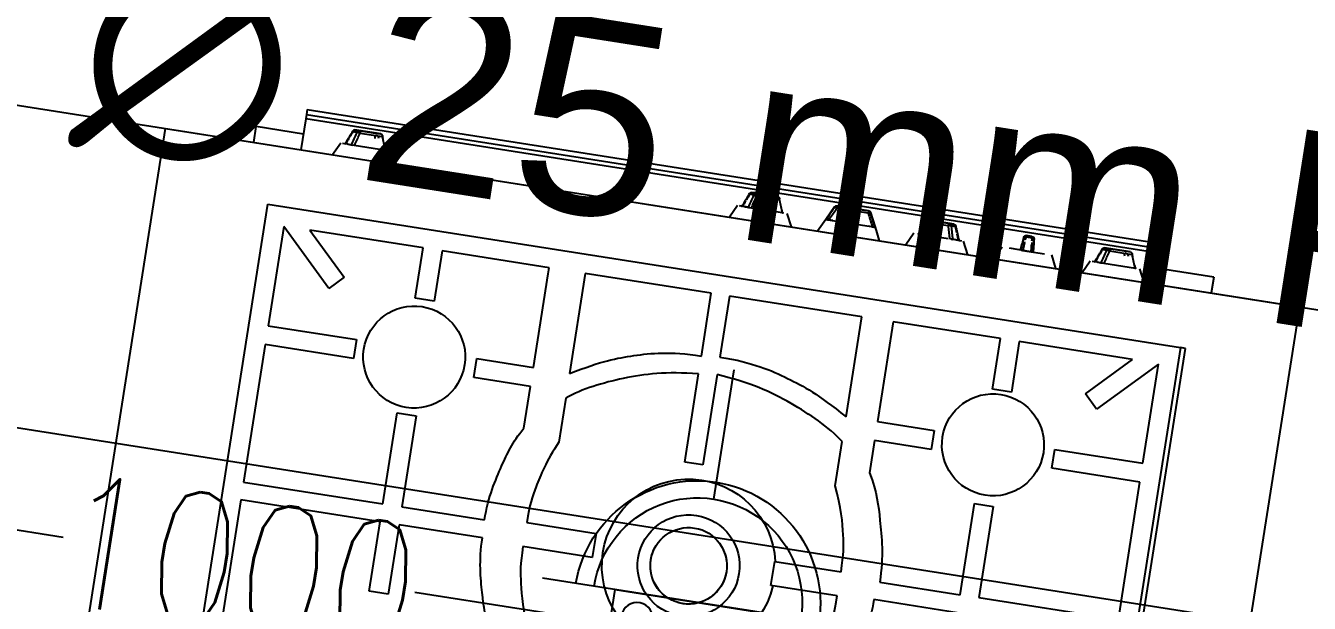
# Model space of a CAD drawing. Extents: x -678889171 to 586587, y -792238163 to 335485.
# Drawn here: x 32885 to 33891, y 33805 to 34258 of the extents above; entities that cross this region are included whole.
import ezdxf
from ezdxf import colors
from ezdxf.entities.mleader import LeaderData, LeaderLine
from ezdxf.math import Vec2, Vec3

# ---------------------------------------------------------------- set-up
doc = ezdxf.new("R2010")
doc.units = 0
doc.header["$MEASUREMENT"] = 0
doc.layers.get('Defpoints').update_dxf_attribs({"color": 252})
for name, color, linetype in [('1', 8, 'Continuous'), ('E-POW-BLOCK', 4, 'Continuous'), ('E-TEXT', 3, 'Continuous'), ('powr wire', 4, 'Continuous'), ('XR-A-9TH-FLOOR$0$A-WALL', 252, 'Continuous'), ('XR-Typ32 7th to11Th$0$A-EQPM', 252, 'Continuous')]:
    doc.layers.add(name, color=color, linetype=linetype)
doc.styles.get("Standard").update_dxf_attribs({"font": 'arial.ttf'})
doc.styles.add('Work$0$E-M.MODUL', font='romans.shx', dxfattribs={"width": 0.8})
doc.dimstyles.new('Work$0$S-DIM', dxfattribs={"dimscale": 500, "dimtxt": 0.2065, "dimasz": 0.104, "dimexe": 0, "dimexo": 0, "dimgap": 0, "dimtad": 0, "dimdec": 0, "dimzin": 0, "dimdsep": 46, "dimtxsty": 'Work$0$E-M.MODUL', "dimcen": 0.25, "dimclrd": 5, "dimclre": 5, "dimclrt": 1, "dimadec": 0, "dimazin": 0, "dimtfac": 1, "dimtdec": 0, "dimtofl": 0, "dimtmove": 0, "dimatfit": 3, "dimfxl": 1, "dimtolj": 1, "dimtzin": 0, "dimlwe": 13, "dimarcsym": 0})

# ---------------------------------------------------------------- blocks, each defined once
blk = doc.blocks.new('deef')
at = {"layer": 'E-POW-BLOCK'}
h = blk.add_hatch(color=6, dxfattribs=at)
h.dxf.hatch_style = 1
edge = h.paths.add_edge_path()
edge.add_arc((84064.19391751211, 48929.00372852619), 12.40959850020896, 0, 360)
at = {"layer": 'E-POW-BLOCK', "color": 6}
for p, q in [((84044.86324795104, 48849.4981111799, -3.190573819240415e-06), (84043.56555981308, 49095.61453420671, -3.219723781063669e-06)), ((83962.17559620646, 48972.12375998064, -3.19414105969734e-06), (83859.62708661196, 48971.58305658981, -3.180381384128951e-06))]:
    blk.add_line(p, q, dxfattribs=at)
at = {"layer": 'E-POW-BLOCK', "color": 6, "elevation": -3.218324371343137e-06}
blk.add_lwpolyline([(84043.86984711589, 49037.90413341512), (84044.55896064821, 48907.20851197148), (84085.07100671309, 48907.42211820293), (84084.38189318076, 49038.11773964659)], close=True, dxfattribs=at)
at = {"layer": 'E-POW-BLOCK', "color": 6}
for centre in [(84063.72658781194, 49017.63635975582, -3.213125644158815e-06), (84064.19391751211, 48929.00372852619, -3.202628019559595e-06)]:
    blk.add_circle(centre, 12.40959850020896, dxfattribs=at)
for centre, radius, start, end in [((84045.36559695876, 48972.5623925426, -3.205303264057118e-06), 96.5371204376933, 90.98536903686241, 269.6188276558389), ((84044.21440388208, 48972.5563226933, -3.205148800152049e-06), 82.03994804566186, 90.30209834678506, 270.3020983467851)]:
    blk.add_arc(centre, radius, start, end, dxfattribs=at)
blk = doc.blocks.new('*D3175')
at = {"layer": '1', "color": 5, "lineweight": 13, "transparency": 16777216}
for p, q in [((32378.03357388233, 33667.04924177907), (32420.13351174015, 33934.73626511724)), ((33365.89097741182, 33511.68595676681), (33407.99091526963, 33779.37298010498))]:
    blk.add_line(p, q, dxfattribs=at)
at = {"layer": '1', "color": 5, "lineweight": -2, "transparency": 16777216}
for p, q in [((32471.50209672271, 33926.65737429676), (32914.06221350485, 33857.05462261112)), ((33356.62233028707, 33787.45187092546), (33189.93785772531, 33813.66683588418))]:
    blk.add_line(p, q, dxfattribs=at)
at = {"layer": '1', "color": 5, "transparency": 16777216}
for points in [[(32472.84857852613, 33935.21880512718), (32470.1556149193, 33918.09594346634), (32420.13351174015, 33934.73626511724)], [(33357.96881209048, 33796.0133017559), (33355.27584848366, 33778.89044009504), (33407.99091526963, 33779.37298010498)]]:
    blk.add_solid(points, dxfattribs=at)
at = {"layer": 'Defpoints', "color": 0, "transparency": 16777216}
for p in [(33407.99091526963, 33779.37298010498), (32378.03357388233, 33667.04924177907), (33365.89097741182, 33511.68595676681, 5.48904178323786e-09)]:
    blk.add_point(p, dxfattribs=at)
at = {"layer": '1', "color": 1, "transparency": 16777216, "insert": (33052.00003561508, 33835.36072924765), "char_height": 103.25, "attachment_point": 5, "rotation": 351.0621338068614, "style": 'Work$0$E-M.MODUL'}
blk.add_mtext('\\A1;1000', dxfattribs=at)
blk = doc.blocks.new('XR-Typ32 7th to11Th$0$A$C06567A49')
at = {"layer": 'XR-Typ32 7th to11Th$0$A-EQPM'}
for p, q in [((599.9999999999854, 449.9999999999927), (1.455191522836685e-11, 450)), ((600, -450.0000000000073), (599.9999999999854, 449.9999999999927)), ((600, -450.0000000000073), (599.9999999999854, 450)), ((612.4956531715143, 379.9999999999927), (599.9999999999854, 379.9999999999927)), ((612.4956531715143, 379.9999999999927), (612.4956531715143, 337.738840356229)), ((62.71213462745072, 366.7328205942104), (553.9545048757718, 366.7328205942176)), ((553.9545048757573, 362.8345349078736), (81.82405292456679, 362.8345349078663)), ((553.9545048757718, 366.7328205942176), (553.9545048757573, 362.8345349078809)), ((553.9545048757573, -361.4915974415198), (553.9545048757573, 362.8345349078736)), ((335.7159935198724, 237.2279331900718), (335.7159935198579, 347.8345349078736)), ((335.7159935198579, 347.8345349078736), (444.7654941673973, 347.8345349078736)), ((444.7654941673973, 347.8345349078736), (444.7654941674264, 277.8345349078736)), ((459.7654941674264, 277.8345349078663), (459.7654941673973, 347.8345349078663)), ((459.7654941673973, 347.8345349078663), (538.4047468212957, 347.8345349078736)), ((538.4047468212957, 347.8345349078736), (495.9499181184365, 305.3797062050144)), ((600, 337.7388403562363), (624.5425033086794, 337.7388403562436)), ((624.5425033086794, 337.7388403562436), (628.0804822320497, 337.7388403562363)), ((624.5425033086794, 337.7388403562436), (624.5425033086649, -342.5933117551758)), ((628.0804822320497, 337.7388403562436), (632.1096163554466, 337.7388403562363)), ((628.0804822320351, -342.5933117551758), (628.0804822320497, 337.7388403562436)), ((632.1096163554612, -342.5933117551758), (632.1096163554612, 337.7388403562363)), ((632.1096163554612, -342.5933117551758), (632.1096163554612, 337.7388403562363)), ((632.1096163555048, -342.5933117553213), (632.1096163554903, 337.7388403560835)), ((506.556519836231, 294.7731044872125), (538.9545048757573, 327.1710895267461)), ((538.9545048757573, 327.1710895267461), (538.9545048757573, 237.2279331900718)), ((600.0000000000291, 326.74290669537), (610.0000000000291, 321.8184777944625)), ((610, 288.1923739138074), (609.9999999999854, 318.1926362245576)), ((620.1743114854908, 296.2842584735481), (620.1743114854908, 313.7694900238275)), ((622.0000000000291, 312.3606579708212), (622.0000000000437, 294.8754264207892)), ((622.0000000000146, 309.3660979610577), (622, 312.3606579709376)), ((622, 312.3606579709376), (622, 294.8754264209128)), ((495.9499181184365, 305.3797062050144), (506.556519836231, 294.7731044872125)), ((619.6742752325954, 310.7414436574909), (618.4649946300924, 311.0804872158042)), ((622, 291.8808664110329), (622.0000000000146, 309.3660979610577)), ((620.1743114854908, 296.2842584735481), (620.1743114854908, 290.472034358143)), ((620.8835632997361, 290.4161839923981), (620.8835632997361, 293.8390764279611)), ((622, 294.8754264209128), (622, 291.8808664110402)), ((610.0000000000291, 282.4230465872752), (600.0000000000291, 277.4986176863677)), ((610, 290.7867385886202), (610, 286.0105198284145)), ((610, 288.1923739138074), (609.9999999999854, 290.6060090928513)), ((610, 288.1923739138074), (610, 283.9224459075995)), ((444.7654941674264, 277.8345349078736), (459.7654941674264, 277.8345349078663)), ((600.0000000000437, 256.7429066953337), (610.0000000000291, 251.8184777944334)), ((610, 232.1207621909853), (609.9999999999854, 246.0574727838321)), ((408.0786557545362, 237.2279331900791), (335.7159935198724, 237.2279331900718)), ((408.0786557545362, 222.2279331900718), (408.0786557545362, 237.2279331900791)), ((538.9545048757573, 237.2279331900718), (498.9545048757573, 237.2279331900718)), ((498.9545048757573, 237.2279331900718), (498.9545048757573, 222.2279331900718)), ((609.9999999999854, 235.4980588647595), (609.9999999999854, 228.743465517211)), ((609.9999999999854, 235.2766733821263), (610, 232.1207621909853)), ((610.0000000000146, 235.210790484547), (610, 229.0305681332175)), ((610, 232.1207621909853), (609.9999999999854, 218.1923739138001)), ((610, 228.9677522440688), (610, 232.1207621909853)), ((620.8835632997216, 229.7004117385295), (620.8835632997216, 234.5411126434337)), ((620.8835632997216, 234.5411126434337), (620.8835632997216, 229.7004117385295)), ((622, 234.2382358806426), (622, 230.0032885013352)), ((622, 230.0032885013352), (622, 234.2382358806426)), ((321.4356354319025, 222.2279331900718), (321.4356354319025, 156.0487300419627)), ((335.7159935198724, 158.4506498709234), (335.7159935198724, 222.2279331900718)), ((335.7159935198724, 222.2279331900718), (408.0786557545362, 222.2279331900718)), ((498.9545048757573, 222.2279331900718), (538.9545048757573, 222.2279331900718)), ((538.9545048757573, 222.2279331900718), (538.9545048757573, 137.2279331900791)), ((610.0000000000437, 212.4230465872533), (600.0000000000291, 207.4986176863531)), ((459.7654941674118, 182.2279331900718), (444.7654941674264, 182.2279331900645)), ((444.7654941674264, 182.2279331900645), (444.7654941674118, 137.2279331900718)), ((459.7654941674264, 137.2279331900718), (459.7654941674118, 182.2279331900718)), ((600.0000000000437, 186.74290669537), (610.0000000000437, 181.8184777944552)), ((610, 176.0491504681704), (610, 180.3190784743711)), ((610, 178.2310045535633), (609.9999999999854, 173.4547857933576)), ((610, 176.0491504681704), (610, 170.92937853896)), ((610, 176.0491504681704), (609.9999999999854, 173.6420706738427)), ((620.1743114854762, 173.7694900239076), (620.1743114854908, 167.9572659083351)), ((620.8835632997361, 170.402447954024), (620.8835632997216, 173.8253403895724)), ((622, 172.3606579709303), (622, 169.3660979610577)), ((622, 154.8754264209128), (622, 172.3606579709303)), ((610, 169.6587516079235), (609.9999999999854, 146.050268930645)), ((620.1743114854908, 150.472034358063), (620.1743114854908, 167.9572659083351)), ((622.0000000000437, 169.3660979609485), (622.0000000000437, 151.8808664109238)), ((622, 169.3660979610577), (622, 151.8808664110402)), ((622, 151.8808664110402), (622, 154.8754264209128)), ((610.0000000000291, 142.4230465872824), (600.0000000000291, 137.4986176863822)), ((444.7654941674118, 137.2279331900718), (418.9545048757573, 137.2279331900718)), ((533.9545048757573, 137.2279331900718), (459.7654941674264, 137.2279331900718)), ((538.9545048757573, 137.2279331900791), (533.9545048757573, 137.2279331900718)), ((319.8294773415982, 127.2337221602429), (319.8294773416128, 74.60564867806534)), ((338.8920554322394, 74.60564867806534), (338.8920554322394, 127.2337221602502)), ((404.9058398112538, 112.2279331900791), (439.9058398112538, 112.2279331900791)), ((459.5570210635051, 112.2279331900718), (538.9545048757573, 112.2279331900718)), ((538.9545048757573, 112.2279331900718), (538.9545048757573, 7.227933190071781)), ((600.0000000000291, 116.7429066953409), (610.0000000000437, 111.8184777944334)), ((610.0000000000437, 111.8184777944334), (620.8835632997652, 106.4589444286394)), ((609.9999999999854, 110.3190784743783), (609.9999999999854, 111.8184777945789)), ((610, 72.42304658739158), (609.9999999999854, 111.8184777945789)), ((609.9999999999854, 111.5267887594891), (609.9999999999854, 111.5267887594891)), ((609.9999999999854, 109.4153963204881), (610, 106.051755431974)), ((620.1743114854908, 79.7568363911123), (620.1743114854908, 104.4846879907491)), ((620.8835632997216, 106.2531849688312), (620.8835632997216, 106.2531849688312)), ((621.4745546734048, 104.4846879914112), (621.9999999996653, 104.4846879916295)), ((622.0000000000437, 104.4846879904871), (622.0000000000437, 79.75683639120689)), ((622, 79.75683639135241), (622, 104.4846879906181)), ((622, 104.4846879906181), (622, 104.4846879906181)), ((622, 104.4846879906181), (622, 79.75683639135241)), ((319.8294773416128, 74.60564867806534), (338.8920554322394, 74.60564867806534)), ((610.0000000000291, 72.42304658725334), (600.0000000000291, 67.49861768636038)), ((610, 78.19626991247787), (610, 74.82612806147517)), ((620.8835632997652, 77.78257995306194), (610.0000000000291, 72.42304658725334)), ((610, 72.42304658739158), (610, 73.92244590759947)), ((610, 72.71473562248138), (610, 72.71473562248138)), ((620.1743114852579, 79.75683639111958), (622, 79.75683639113413)), ((620.8835632997216, 77.9883394131466), (620.8835632997216, 77.9883394131466)), ((622, 79.75683639135241), (621.4745546736231, 79.75683639095223)), ((622, 79.75683639135241), (622, 79.75683639135241)), ((600.0000000000291, 46.74290669535549), (610.0000000000291, 41.8184777944698)), ((610.0000000000146, 8.192373913800111), (610, 38.19263622456492)), ((619.6742752325954, 30.74144365749089), (618.4649946300924, 31.08048721579689)), ((620.1743114854762, 16.28425847355538), (620.1743114854908, 33.76949002382753)), ((622.0000000000437, 32.36065797082847), (622.0000000000437, 14.87542642078915)), ((622, 29.36609796105768), (622, 32.36065797093761)), ((622, 32.36065797093761), (622, 14.87542642091285)), ((621.9999999999854, 11.88086641104019), (622, 29.36609796105768)), ((609.9999999999854, 10.78673858861293), (609.9999999999854, 6.010519828414544)), ((610.0000000000146, 8.192373913800111), (610, 10.60600909284403)), ((620.1743114854762, 16.28425847355538), (620.1743114854762, 10.47203435815027)), ((620.8835632997361, 10.41618399240542), (620.8835632997361, 13.83907642795384)), ((622, 14.87542642092012), (621.9999999999854, 11.88086641104019)), ((476.6558398112684, 7.227933190079057), (404.9058398112684, 7.227933190071781)), ((404.9058398112684, 7.227933190071781), (404.9058398112538, -7.227933190079057)), ((538.9545048757573, 7.227933190071781), (490.5102813601843, 7.227933190071781)), ((610.0000000000437, 2.423046587275167), (600.0000000000146, -2.501382313639624)), ((610.0000000000146, 8.192373913800111), (610, 3.922445907592191)), ((404.9058398112538, -7.227933190079057), (474.9058398112538, -7.227933190079057)), ((489.0363165841554, -7.227933190079057), (538.9545048757718, -7.227933190079057)), ((538.9545048757718, -7.227933190079057), (538.9545048757573, -107.2279331900791)), ((338.8920554322249, -67.22793319007906), (319.8294773416128, -67.22793319007906)), ((319.8294773416128, -67.22793319007906), (319.8294773416128, -122.2337221602502)), ((338.8920554322249, -122.2337221602502), (338.8920554322249, -67.22793319007906)), ((439.9058398112684, -107.2279331900718), (404.9058398112538, -107.2279331900791)), ((538.9545048757573, -107.2279331900791), (459.5570210634905, -107.2279331900863)), ((411.6660931574006, -135.884995723718), (444.7654941674118, -135.884995723718)), ((444.7654941674118, -135.884995723718), (444.7654941674118, -180.8849957237253)), ((459.7654941674264, -180.8849957237253), (459.7654941674264, -135.8849957237253)), ((459.7654941674264, -135.8849957237253), (533.9545048757718, -135.8849957237253)), ((533.9545048757718, -135.8849957237253), (538.9545048757573, -135.8849957237253)), ((538.9545048757573, -135.8849957237253), (538.9545048757573, -220.8849957237253)), ((321.4356354318879, -154.7057925756162), (321.4356354319025, -220.8849957237253)), ((335.7159935198579, -220.8849957237253), (335.7159935198724, -155.2494391794462)), ((444.7654941674118, -180.8849957237253), (459.7654941674264, -180.8849957237253)), ((321.4356354319025, -220.8849957237253), (266.4356354319025, -220.8849957237253)), ((266.4356354319025, -220.8849957237253), (266.4356354319025, -235.8849957237253)), ((408.0786557545507, -220.884995723718), (335.7159935198579, -220.8849957237253)), ((408.0786557545362, -235.8849957237253), (408.0786557545507, -220.884995723718)), ((538.9545048757573, -220.8849957237253), (498.9545048757718, -220.8849957237253)), ((498.9545048757718, -220.8849957237253), (498.9545048757718, -235.8849957237253)), ((266.4356354319025, -235.8849957237253), (321.4356354318879, -235.8849957237326)), ((321.4356354318879, -235.8849957237326), (321.4356354318879, -346.4915974415198)), ((335.7159935198724, -235.8849957237253), (408.0786557545362, -235.8849957237253)), ((335.7159935198579, -346.4915974415271), (335.7159935198724, -235.8849957237253)), ((498.9545048757718, -235.8849957237253), (538.9545048757718, -235.8849957237253)), ((538.9545048757718, -235.8849957237253), (538.9545048757573, -325.8281520603923)), ((600.0000000000437, -268.2570933046372), (610.0000000000291, -273.1815222055302)), ((459.7654941674118, -276.4915974415271), (444.7654941674264, -276.4915974415271)), ((444.7654941674264, -276.4915974415271), (444.7654941674118, -346.4915974415271)), ((459.7654941674118, -346.4915974415198), (459.7654941674118, -276.4915974415271)), ((610, -306.8076260861999), (609.9999999999854, -276.8073637754278)), ((620.1743114854908, -298.7157415264446), (620.1743114854908, -281.2305099761725)), ((619.6742752325954, -284.2585563425018), (618.4649946300924, -283.9195127842031)), ((622.0000000000291, -282.6393420291715), (622.0000000000437, -300.1245735792108)), ((622, -285.6339020389496), (622, -282.6393420290624)), ((622, -282.6393420290624), (622, -300.1245735790872)), ((622, -303.1191335889598), (622, -285.6339020389496)), ((506.556519836231, -293.4301670208661), (495.9499181184365, -304.0367687386679)), ((538.9545048757573, -325.8281520603923), (506.556519836231, -293.4301670208661)), ((620.1743114854908, -298.7157415264446), (620.1743114854908, -304.5279656418497)), ((620.8835632997216, -304.5838160075946), (620.8835632997216, -301.1609235720462)), ((622, -300.1245735790799), (622, -303.1191335889598)), ((495.9499181184365, -304.0367687386679), (538.4047468213103, -346.4915974415198)), ((610, -304.2132614113871), (610, -308.9894801715855)), ((610, -306.8076260861999), (609.9999999999854, -304.393990907156)), ((610, -306.8076260861999), (610, -311.0775540924005)), ((610.0000000000437, -312.5769534127248), (600.0000000000291, -317.5013823136323)), ((321.4356354318879, -346.4915974415198), (210.5871490346326, -346.4915974415198)), ((444.7654941674118, -346.4915974415271), (335.7159935198579, -346.4915974415271)), ((538.4047468213103, -346.4915974415198), (459.7654941674118, -346.4915974415198)), ((624.5425033086649, -342.5933117551758), (600, -342.5933117551758)), ((612.4956531714997, -342.5933117551758), (612.4956531715143, -380.0000000000073)), ((628.0804822320351, -342.5933117551758), (624.5425033086649, -342.5933117551758)), ((632.1096163554612, -342.5933117551758), (628.0804822320351, -342.5933117551758)), ((81.03794318235305, -361.4915974415198), (553.9545048757573, -361.4915974415198)), ((600, -380), (612.4956531715143, -380.0000000000073)), ((1.455191522836685e-11, -450.0000000000073), (600, -450.0000000000073))]:
    blk.add_line(p, q, dxfattribs=at)
at = {"layer": 'XR-Typ32 7th to11Th$0$A-EQPM', "flags": 128}
for points in [[(610.0000000150903, 318.2310045534905), (611.2092864764418, 317.7415744408427), (612.4185724723066, 317.2521279267603)], [(620.1743036732223, 313.7694931827937), (619.0438273522595, 314.2268247921456), (617.9133520559699, 314.684154726514), (616.7828735839576, 315.1414848342029), (615.6523956914607, 315.5988137213353), (614.5219173785154, 316.0561419002115), (613.3914385670505, 316.5134694943408), (612.2609593914094, 316.9707965306006), (611.1304798645579, 317.4281230692577), (610.0000000128348, 317.8854491627499)], [(618.4649943843979, 314.8045726140263), (619.674274768171, 314.3149772550823), (620.8835554875986, 313.8253435148654)], [(617.9133520468604, 308.5921874062769), (619.043827929403, 308.2747283614954), (620.1743045372714, 307.9572678551194)], [(610.0000000095024, 293.4271430282824), (611.1304799566715, 293.744597528872), (612.2609595798276, 294.0620525149861), (613.3914388652483, 294.3795080441632), (614.521917773629, 294.6969641735704), (615.6523961684725, 295.0144209450955), (616.7828746348969, 295.3318786148011), (617.9133520465984, 295.6493369757663), (619.043827929112, 295.9667960205479), (620.1743045369367, 296.2842565269311)], [(620.8835563515022, 293.8390743249474), (619.6742752330465, 293.5000807246033), (618.4649946304853, 293.1610371662828), (617.2557115803502, 292.821948967081), (616.0464275171398, 292.4828217641625), (614.8371432766435, 292.1436603195179), (613.627858240463, 291.8044681988467), (612.4185726599826, 291.4652487455969), (611.2092865678278, 291.1260047102114), (610.0000000107684, 290.786738611765)], [(610.0000000150903, 286.01051982848), (611.2092864763981, 286.4999499411133), (612.4185724722483, 286.989396455203), (613.6278579546342, 287.4788613153214), (614.8371428790706, 287.9683465926719), (616.0464271410747, 288.45785468346), (617.2557103771542, 288.9473883692845), (618.4649943842087, 289.4369517678642), (619.6742747679527, 289.9265471267936), (620.8835554873367, 290.4161808670033)], [(614.5219173785881, 288.1853824817808), (613.3914385670942, 287.7280548876515), (612.2609593914676, 287.2707278513844), (611.1304798645724, 286.8134013127201), (610.0000000128202, 286.3560752192279)], [(620.1743036733242, 290.4720311992278), (619.0438273523469, 290.0146995898685), (617.9133520560426, 289.5573696554857), (616.7828735840303, 289.1000395477968), (615.6523956915189, 288.6427106606716)], [(610.0000000095024, 237.1207621901558), (611.1304799566715, 237.0218580104411), (612.2609595798276, 236.9229538590589), (613.3914388652483, 236.8240497372317), (614.521917773629, 236.7251456483937), (615.6523961684579, 236.626241604492), (616.7828746349114, 236.5273375543184), (617.913352046613, 236.4284335964257), (619.043827929112, 236.3295297723162), (620.1743045369367, 236.2306258847384)], [(620.1743036732078, 236.2306259603138), (619.0438273522595, 236.3295298227822), (617.9133520559553, 236.4284335955963), (616.7828735839721, 236.5273376462646), (615.6523956914752, 236.6262416462196), (614.5219173785299, 236.725145682969), (613.3914385670505, 236.8240497633233), (612.2609593914094, 236.9229538755462), (611.1304798645433, 237.0218580184883), (610.0000000128202, 237.1207621898648)], [(617.2557115803502, 234.8604899336278), (616.0464275171253, 234.9668435969579), (614.837143276658, 235.0731547290779), (613.6278582404775, 235.1794280506438), (612.4185726599826, 235.2856676234005), (611.2092865678278, 235.3918768628428), (610.0000000107684, 235.4980588889521)], [(610.0000000150903, 235.4980588733088), (611.2092864764418, 235.3918768693547), (612.418572472292, 235.2856676858573), (613.627857954707, 235.1794281185867), (614.837142879187, 235.0731547593168), (616.0464271412347, 234.966843637274)], [(620.8835563515022, 234.5411130566936), (619.6742752330465, 234.6476318416171), (618.4649946304853, 234.7540881541718)], [(618.4649943843833, 234.7540881868335), (619.6742747681856, 234.6476320041256), (620.8835554875986, 234.5411132706577)], [(610.0000000150903, 228.7434655086618), (611.2092864764127, 228.8496475126085), (612.4185724722483, 228.9558566961059), (613.6278579546197, 229.0620962633766), (614.8371428790851, 229.1683696226391), (616.0464271410892, 229.2746807446892), (617.2557103771542, 229.3810343742589)], [(616.0464275168488, 229.2746807849835), (614.8371432764252, 229.168369652878), (613.6278582403029, 229.0620963313195), (612.4185726598662, 228.9558567585555), (611.2092865677841, 228.8496475191205), (610.000000010783, 228.7434654930257)], [(620.1743036733096, 228.0108984216713), (619.0438273523614, 227.9119945591956), (617.9133520560426, 227.8130907863815), (616.7828735840449, 227.7141867357204), (615.6523956915335, 227.6152827357582), (614.5219173785736, 227.5163786990161), (613.3914385670796, 227.4174746186545), (612.2609593914531, 227.3185705064316), (611.1304798645724, 227.219666363475), (610.0000000128202, 227.120762192113)], [(610.000000009517, 227.120762191822), (611.1304799567151, 227.219666371544), (612.2609595798858, 227.3185705229189), (613.3914388653502, 227.4174746447461), (614.5219177737745, 227.5163787335841), (615.6523961686471, 227.6152827775004), (616.7828746351297, 227.714186827674), (617.9133520468458, 227.8130907855739), (619.043827929403, 227.9119946096907), (620.1743045372859, 228.0108984972612)], [(618.4649943842087, 229.4874361951224), (619.6742747679527, 229.5938923778158), (620.8835554873367, 229.700411111291)], [(620.8835563509929, 229.7004113252333), (619.6742752325954, 229.593892540317), (618.4649946300924, 229.4874362277696)], [(620.8835563515022, 173.8253430770128), (619.6742752330465, 174.31497698764), (618.4649946304853, 174.8045725069751), (617.2557115803647, 175.2941355457369), (616.0464275171253, 175.78366954175), (614.8371432766435, 176.2731776312794), (613.627858240463, 176.7626629246151), (612.418572659968, 177.2521278225249), (611.2092865678278, 177.7415744047903), (610.0000000107684, 178.2310045646227)], [(610.0000000095024, 177.8854491643797), (611.1304799566715, 177.4281230314518), (612.2609595798276, 176.9707964530971), (613.3914388652629, 176.5134693734508), (614.521917773629, 176.056141740235)], [(610.0000000150903, 173.4547857811995), (611.2092864764127, 173.1155196986219), (612.4185724722483, 172.7762756522934), (613.6278579546342, 172.4370562290642), (614.837142879056, 172.0978641777037), (616.0464271410747, 171.7587027175396), (617.2557103771396, 171.4195757770576), (618.4649943841941, 171.0804872766093), (619.6742747679527, 170.7414436950567), (620.8835554873367, 170.4024501923632)], [(615.6523961684725, 175.5988135284424), (616.7828746349114, 175.1414844096071), (617.9133520465984, 174.684154730021), (619.0438279291266, 174.2268245558153), (620.1743045369367, 173.769492830259)], [(620.1743036733242, 167.957268100683), (619.0438273523614, 168.2747285263613), (617.9133520560426, 168.5921874038395), (616.7828735840449, 168.9096460617147), (615.6523956915335, 169.2271035707236), (614.5219173785881, 169.5445603194821), (613.3914385670796, 169.8620164217864), (612.2609593914531, 170.1794719211757), (611.1304798645724, 170.496926879503), (610.0000000128202, 170.8143813524657)], [(617.2557103773288, 152.8219486049711), (618.4649943843979, 153.1610371054194), (619.674274768171, 153.5000806869866)], [(620.1743036732223, 156.2842562812657), (619.0438273522595, 155.9667958555874), (617.9133520559553, 155.6493369781019)], [(610.0000000095024, 146.3560752175981), (611.1304799567151, 146.8134013505187), (612.2609595799149, 147.2707279288661), (613.3914388653648, 147.7280550085125), (614.5219177737745, 148.1853826417209), (615.6523961686471, 148.6427108535136), (616.7828746351297, 149.1000399723416), (617.9133520468604, 149.5573696519277), (619.0438279293885, 150.0146998261334), (620.1743045372568, 150.4720315516752)], [(612.4185726598662, 146.9893965594019), (611.2092865677841, 146.4999499771657), (610.000000010783, 146.0105198173405)], [(620.8835563509929, 150.416181304754), (619.6742752325954, 149.9265473941414), (618.4649946300779, 149.4369518748354), (617.2557115800155, 148.9473888360953)], [(620.8835563509929, 106.253188356437), (619.6742752325954, 106.8391164884961), (618.4649946300924, 107.42505279943), (617.2557115800155, 108.0109977090178), (616.0464275168633, 108.5969496620601), (614.8371432764252, 109.1829075090063), (613.6278582403029, 109.7688709278373), (612.4185726598662, 110.354839251966), (611.2092865677696, 110.9408120071894), (610.0000000107684, 111.5267887509399)], [(610.0000000150758, 111.526788750838), (611.2092864764272, 110.9408120516455), (612.4185724723066, 110.3548393368692), (613.627857954707, 109.7688710606235), (614.8371428791725, 109.1829077020666), (616.0464271412347, 108.5969498432096), (617.2557103773288, 108.0109982950307), (618.4649943843979, 107.4250529179699), (619.674274768171, 106.8391167039881), (620.8835554876132, 106.2531887614387)], [(620.1743036732223, 104.4846917747127), (619.0438273522595, 105.0325524766886), (617.9133520559553, 105.5804108995435), (616.7828735839576, 106.1282692896493), (615.6523956914607, 106.6761260043349), (614.5219173785154, 107.2239816806177), (613.3914385670505, 107.7718364863249), (612.260959391424, 108.3196904712167), (611.1304798645579, 108.8675437216807), (610.0000000128202, 109.4153963141289)], [(610.0000000095024, 74.82612806581164), (611.1304799566715, 75.37398070570634), (612.2609595798276, 75.92183400387876), (613.3914388652629, 76.46968804053904), (614.5219177736435, 77.01754289303062), (615.6523961684725, 77.56539860869088), (616.7828746349114, 78.11325560085243), (617.9133520465984, 78.66111347829428), (619.043827929112, 79.20897218904429), (620.1743045369367, 79.75683303026017)], [(610.0000000150758, 72.71473563112522), (611.2092864764127, 73.30071233031049), (612.4185724722338, 73.88668504507223), (613.6278579546342, 74.47265332131064), (614.8371428790706, 75.05861667984573), (616.0464271410892, 75.64457453868818), (617.2557103771542, 76.23052608685975), (618.4649943841941, 76.81647146390605), (619.6742747679382, 77.40240767787327), (620.8835554873367, 77.9883356204009)], [(620.8835563515022, 77.98833602578816), (619.6742752330465, 77.40240789370728), (618.4649946304853, 76.816471582737), (617.2557115803502, 76.23052667312732), (616.0464275171253, 75.6445747200487), (614.8371432766435, 75.05861687308061), (613.627858240463, 74.47265345422056), (612.4185726599826, 73.88668513005541), (611.2092865678278, 73.30071237480297), (610.0000000107684, 72.71473563102336)], [(610.0000000150903, 38.23100455349777), (611.2092864764272, 37.74157444084994), (612.4185724723066, 37.25212792675302)], [(620.1743036732078, 33.76949318279367), (619.0438273522595, 34.22682479213836), (617.9133520559553, 34.68415472652123), (616.7828735839721, 35.14148483420286), (615.6523956914607, 35.59881372133532), (614.5219173785299, 36.05614190021151), (613.3914385670505, 36.51346949434082), (612.260959391424, 36.97079653060791), (611.1304798645579, 37.42812306926498), (610.0000000128202, 37.88544916274259)], [(618.4649943844124, 34.8045726140117), (619.6742747681856, 34.31497725508962), (620.8835554875986, 33.82534351486538)], [(617.9133520468604, 28.59218740626966), (619.043827929403, 28.27472836149536), (620.1743045372568, 27.95726785511943)], [(610.0000000095024, 13.42714302827517), (611.1304799566715, 13.74459752887196), (612.2609595798276, 14.06205251498614), (613.3914388652483, 14.37950804416323), (614.521917773629, 14.69696417357045), (615.6523961684725, 15.01442094510276), (616.7828746349114, 15.33187861480837), (617.913352046613, 15.64933697575907), (619.0438279290975, 15.96679602054792), (620.1743045369367, 16.28425652693113)], [(620.8835563514876, 13.83907432494743), (619.674275233061, 13.50008072460332), (618.4649946304853, 13.16103716628277), (617.2557115803502, 12.82194896707369), (616.0464275171398, 12.48282176416251), (614.837143276658, 12.14366031951067), (613.627858240463, 11.80446819884673), (612.418572659968, 11.46524874560419), (611.2092865678278, 11.12600471021142), (610.0000000107684, 10.78673861175776)], [(610.0000000150903, 6.010519828480028), (611.2092864764127, 6.499949941120576), (612.4185724722338, 6.989396455188398), (613.6278579546197, 7.478861315328686), (614.837142879056, 7.968346592671878), (616.0464271410892, 8.457854683452751), (617.2557103771396, 8.947388369284454), (618.4649943841941, 9.436951767871506), (619.6742747679527, 9.926547126793594), (620.8835554873367, 10.416180866996)], [(620.1743036733242, 10.47203119922779), (619.0438273523614, 10.01469958986854), (617.9133520560426, 9.557369655492948), (616.7828735840303, 9.100039547804045), (615.6523956915335, 8.642710660671582)], [(614.5219173785881, 8.185382481780834), (613.3914385670942, 7.728054887651524), (612.2609593914531, 7.27072785137716), (611.130479864587, 6.813401312720089), (610.0000000128202, 6.356075219227932)], [(610.0000000150903, -276.7689954465022), (611.2092864764418, -277.2584255591501), (612.4185724723066, -277.747872073247)], [(620.1743036732223, -281.2305068172063), (619.0438273522741, -280.7731752078616), (617.9133520559553, -280.3158452734788), (616.7828735839576, -279.8585151658044), (615.6523956914607, -279.4011862786647), (614.5219173785299, -278.9438580997812), (613.391438567065, -278.4865305056592), (612.2609593914094, -278.0292034693994), (611.1304798645579, -277.571876930735), (610.0000000128348, -277.1145508372574)], [(618.4649943844124, -280.195427385981), (619.6742747681565, -280.6850227449104), (620.8835554875986, -281.1746564851346)], [(617.9133520468604, -286.4078125937303), (619.043827929403, -286.7252716385046), (620.1743045372714, -287.0427321448806)], [(610.0000000095024, -301.5728569717176), (611.1304799566715, -301.255402471128), (612.2609595798276, -300.9379474850139), (613.3914388652483, -300.6204919558295), (614.521917773629, -300.3030358264296), (615.6523961684725, -299.9855790549045), (616.7828746348969, -299.6681213851916), (617.9133520465984, -299.3506630242409), (619.043827929112, -299.0332039794521), (620.1743045369367, -298.7157434730761)], [(620.8835563515022, -301.1609256750526), (619.6742752330465, -301.4999192753967), (618.4649946304999, -301.83896283371), (617.2557115803502, -302.178051032919), (616.0464275171253, -302.5171782358375), (614.837143276658, -302.8563396804893), (613.627858240463, -303.1955318011533), (612.418572659968, -303.5347512543958), (611.2092865678424, -303.8739952897886), (610.0000000107684, -304.213261388235)], [(610.0000000150758, -308.98948017152), (611.2092864764127, -308.5000500588867), (612.4185724722338, -308.0106035448043), (613.6278579546342, -307.5211386846786), (614.8371428790706, -307.0316534073281), (616.0464271410747, -306.5421453165472), (617.2557103771396, -306.0526116307083), (618.4649943842087, -305.5630482321285), (619.6742747679382, -305.0734528732137), (620.8835554873222, -304.583819133004)], [(614.5219173785736, -306.8146175182192), (613.3914385670796, -307.2719451123558), (612.2609593914531, -307.7292721486228), (611.1304798645579, -308.1865986872872), (610.0000000128202, -308.6439247807721)], [(620.1743036733242, -304.5279688007722), (619.043827352376, -304.9853004101242), (617.9133520560426, -305.4426303445071), (616.7828735840303, -305.8999604522032), (615.6523956915189, -306.3572893393357)]]:
    blk.add_lwpolyline(points, dxfattribs=at)
at = {"layer": 'XR-Typ32 7th to11Th$0$A-EQPM'}
for centre, radius, start, end in [((455.7780343120394, 229.4230134661411), 40.00000000000001, 90, 270), ((455.7780343120394, 229.4230134661411), 40.00000000000003, 270, 90), ((620, 234.2382358806353), 2.000000000000003, 0, 85.0000000043162), ((620, 234.2382358806353), 2.000000000000017, 0, 85.0000000076749), ((619.9999999996653, 230.0032885012988), 2.000000000000023, 275.0000000099129, 8.337633264175721e-10), ((620, 230.0032885013279), 1.99999999999994, 274.9999999998731, 0), ((324.9999999999854, 8.400751769455383), 68, 94.40677179797562, 270), ((324.9999999999854, 8.400751769455383), 68.00000000000006, 270, 78.15997489208767), ((324.9999999999854, 8.400751769455383), 39.99999999999996, 90, 270), ((324.9999999999854, 8.400751769455383), 39.99999999999996, 270, 90), ((324.9999999999854, 8.400751769455383), 30.00000000000001, 90, 270), ((324.9999999999854, 8.400751769455383), 29.99999999999996, 90, 239.9999999999376), ((324.9999999999854, 8.400751769455383), 30.00000000000002, 270, 90), ((324.9999999999854, 8.400751769455383), 29.99999999999998, 44.99999999970522, 74.99999999983119), ((324.9999999999854, 8.400751769455383), 29.99999999999996, 254.9999999998311, 270), ((324.9999999999854, 8.400751769455383), 30.00000000000001, 270, 285.0000000002767), ((453.2780343120248, -229.5736618478477), 40.00000000000004, 90, 270), ((453.2780343120248, -229.5736618478477), 40.00000000000001, 270, 90)]:
    blk.add_arc(centre, radius, start, end, dxfattribs=at)
for centre, major_axis, ratio, start_param, end_param in [((620, 312.36065797029), (-1.999999999999943, 1.21430643318373e-16), 0.7071067815247917, 3.141592654044306, 4.62512251785464), ((620, 312.3606579709303), (-1.999999999999906, 1.214306433183734e-16), 0.816322320672949, 3.141592653589823, 3.698198984577707), ((619.9999999996653, 309.3660979611523), (-1.99999999999993, 1.214306433183723e-16), 0.7071067811835923, 2.399827721814815, 3.141592654032006), ((620, 309.3660979610577), (-1.999999999999943, 1.21430643318373e-16), 0.5775966315443832, 3.141592653592544, 3.698198984721603), ((620, 294.8754264207455), (-1.999999999999984, 1.214306433183755e-16), 0.7071067811859201, 3.141592653596581, 4.625122517907846), ((620, 294.8754264209128), (-1.999999999999944, 4.569032652223951e-12), 0.5775966315440706, 2.028379991614954, 3.141592653590396), ((620, 291.8808664116659), (-1.999999999999943, 1.247084015915077e-09), 0.7071067815148441, 1.658062789835036, 3.141592654030556), ((620, 291.8808664110402), (-1.999999999999928, 1.214306433183721e-16), 0.8163223206725782, 2.028379991468563, 3.141592653589336), ((620, 234.2382358806426), (-1.999999999999947, 1.214306433183733e-16), 0.1688045536263325, 3.14159265358499, 4.254805315564832), ((620, 234.2382358806426), (-1.999999999999944, 3.728375247424759e-12), 0.1688045536265056, 3.141592653590812, 4.254805315566264), ((620, 230.0032885013279), (-1.999999999999943, 1.21430643318373e-16), 0.1688045536261788, 2.02837999133135, 3.141592653597197), ((620, 230.0032885013279), (-1.999999999999928, 1.214306433183721e-16), 0.168804553625729, 2.028379991469087, 3.141592653591893), ((619.9999999999854, 172.3606579710977), (-1.999999999999984, 1.214306433183755e-16), 0.7071067811871895, 3.141592653582975, 4.625122517907743), ((620, 172.3606579709376), (-1.999999999999943, 6.288549542210297e-12), 0.8163223206730185, 3.141592653593064, 4.254805315568501), ((620, 169.3660979604392), (-1.999999999999943, 1.21430643318373e-16), 0.7071067808582884, 1.658062789397473, 3.14159265403056), ((619.9999999999854, 169.3660979610577), (-1.999999999999928, 1.214306433183721e-16), 0.5775966315447333, 3.141592653591289, 4.254805315711214), ((619.9999999996508, 151.8808664109092), (-2.000000000000028, 1.210134017298764e-09), 0.7071067811895164, 1.658062789988159, 3.141592654032021), ((620, 154.8754264215604), (-1.999999999999944, 1.284896876396732e-09), 0.7071067808483266, 3.14159265404435, 3.883357586174926), ((619.9999999999854, 154.8754264209201), (-1.999999999999954, 1.214306433183764e-16), 0.577596631544212, 2.58498632260039, 3.141592653587722), ((619.9999999999854, 151.8808664110329), (-1.999999999999943, 1.21430643318373e-16), 0.8163223206728195, 2.584986322460128, 3.141592653590015), ((619.9999999999854, 104.4846879906254), (-1.999999999999947, 1.214306433183733e-16), 0.9856495435371856, 3.141592653590711, 4.254805315565954), ((619.9999999999854, 104.4846879906254), (-1.999999999999943, 1.21430643318373e-16), 0.9856495435372135, 3.141592653590798, 4.254805315849884), ((620, 79.75683639135241), (-1.999999999999943, 2.166158571958948e-11), 0.9856495435371495, 2.028379991624305, 3.141592653599751), ((620, 79.75683639135241), (-1.999999999999928, 1.214306433183721e-16), 0.9856495435372963, 2.028379991468483, 3.141592653588909), ((620, 32.36065797029732), (-1.999999999999943, 1.21430643318373e-16), 0.7071067815247917, 3.141592654044306, 4.62512251785464), ((619.9999999999854, 32.36065797093761), (-1.999999999999906, 1.214306433183734e-16), 0.816322320672949, 3.141592653589823, 3.698198984577707), ((619.9999999996799, 29.36609796114499), (-1.99999999999993, 1.214306433183723e-16), 0.7071067811835923, 2.399827721814815, 3.141592654032006), ((620.0000000000146, 29.3660979610504), (-1.999999999999943, 1.21430643318373e-16), 0.5775966315443832, 3.141592653592544, 3.698198984721603), ((619.9999999999854, 14.8754264207455), (-1.999999999999984, 1.214306433183755e-16), 0.7071067811859201, 3.141592653596581, 4.625122517907846), ((620, 11.88086641166592), (-1.999999999999943, 1.247084015915077e-09), 0.7071067815148441, 1.658062789835036, 3.141592654030556), ((620, 14.87542642091285), (-1.999999999999944, 4.569032652223951e-12), 0.5775966315440706, 2.028379991614954, 3.141592653590396), ((620, 11.88086641104019), (-1.999999999999928, 1.214306433183721e-16), 0.8163223206725782, 2.028379991468563, 3.141592653589336), ((619.9999999999854, -282.6393420297027), (-1.999999999999943, 1.21430643318373e-16), 0.7071067815247917, 3.141592654044306, 4.62512251785464), ((620, -282.6393420290624), (-1.999999999999906, 1.214306433183734e-16), 0.816322320672949, 3.141592653589823, 3.698198984577707), ((619.9999999996508, -285.6339020388477), (-1.99999999999993, 1.214306433183723e-16), 0.7071067811835923, 2.399827721814815, 3.141592654032006), ((619.9999999999854, -285.6339020389496), (-1.999999999999943, 1.21430643318373e-16), 0.5775966315443832, 3.141592653592544, 3.698198984721603), ((620, -300.1245735792472), (-1.999999999999984, 1.214306433183755e-16), 0.7071067811859201, 3.141592653596581, 4.625122517907846), ((620, -300.1245735790799), (-1.999999999999944, 4.569032652223951e-12), 0.5775966315440706, 2.028379991614954, 3.141592653590396), ((620, -303.1191335883341), (-1.999999999999943, 1.247084015915077e-09), 0.7071067815148441, 1.658062789835036, 3.141592654030556), ((619.9999999999854, -303.1191335889598), (-1.999999999999928, 1.214306433183721e-16), 0.8163223206725782, 2.028379991468563, 3.141592653589336)]:
    blk.add_ellipse(centre, major_axis=major_axis, ratio=ratio, start_param=start_param, end_param=end_param, dxfattribs=at)
for points in [[(609.9999999999854, 317.8854491679886), (610, 318.2633918604915), (610, 318.698927117257), (610.0000000000146, 318.4937621175486), (609.9999999999854, 318.231004553556)], [(620.1743036733678, 313.7694931827355), (620.3071521944657, 313.9565933660779), (620.5602134793153, 314.2294584842602), (620.8233832181431, 314.2501819007666), (620.8846479928325, 314.0020685067138), (620.8835554875986, 313.8253435148654)], [(610, 290.7867385886202), (610, 291.2884133996849), (610, 291.75928450832), (610, 292.1993519145253)], [(620.8835563512112, 293.8390743248674), (620.8846488551353, 294.0897727316187), (620.8233841091278, 294.6653665441772), (620.5602143656288, 295.5726577860041), (620.3071530573216, 296.0807193088258), (620.1743045369803, 296.2842565269384)], [(609.9999999999854, 285.6879659906263), (610, 285.6976866979021), (610, 285.8052046438243), (610, 286.0105198284145)], [(620.1743036731059, 290.4720311991405), (620.3071521942184, 290.2849310157908), (620.5602134790679, 290.0120658976011), (620.8233832178812, 289.991342481102), (620.8846479925705, 290.2394558751548), (620.8835554873367, 290.4161808670033)], [(609.9999999999854, 235.4980588647595), (610, 236.0363192190052), (609.9999999999854, 236.4406746733002), (610, 236.7111252276809)], [(620.1743036733678, 236.2306259602992), (620.3071521944803, 236.2190032207291), (620.5602134793153, 236.0526942823708), (620.8233832181431, 235.4257961925541), (620.8846479928325, 234.8433472545221), (620.8835554875986, 234.5411132706577)], [(620.8835563512112, 234.5411130567154), (620.8846488551499, 234.8433470378441), (620.8233841091424, 235.4257960499162), (620.5602143656288, 236.0526941864009), (620.3071530573361, 236.2190031452483), (620.1743045369803, 236.2306258847384)], [(609.9999999999854, 227.5478650813529), (610, 227.8183156357336), (610, 228.2168491143457), (609.9999999999854, 228.7434655172183)], [(620.8835563513858, 229.7004113252697), (620.8846488553536, 229.398177344141), (620.823384109317, 228.8157283320397), (620.5602143658034, 228.1888301955696), (620.3071530574962, 228.0225212367441), (620.1743045371841, 228.0108984972539)], [(620.1743036730913, 228.0108984216567), (620.3071521942184, 228.0225211612124), (620.5602134790533, 228.1888300995779), (620.8233832178812, 228.8157281894019), (620.8846479925705, 229.3981771274339), (620.8835554873367, 229.700411111291)], [(610, 178.2310045535633), (610, 178.4288277777523), (610, 178.534530512421), (610.0000000000146, 178.548112757584)], [(609.9999999999854, 172.0716989413704), (610, 172.5117663475685), (610, 172.9727952982357), (609.9999999999854, 173.4547857933576)], [(620.8835563512257, 173.8253430771219), (620.8846488551499, 174.0020680654779), (620.8233841091424, 174.2501815451978), (620.5602143656288, 174.2294581502138), (620.3071530573216, 173.9565930125318), (620.1743045369803, 173.7694928302444)], [(620.1743036730913, 167.9572681007412), (620.3071521942329, 168.1608053200034), (620.5602134790533, 168.6688667943672), (620.8233832178666, 169.5761579917234), (620.8846479925705, 170.1517517852335), (620.8835554873367, 170.4024501923632)], [(610, 146.0105198284073), (610, 145.7509795464211), (610, 145.5490318287048), (610, 145.9813498034637), (609.9999999999854, 146.3560752139747)], [(620.8835563514003, 150.4161813049213), (620.884648855339, 150.2394563165508), (620.8233841093024, 149.9913428368382), (620.5602143658034, 150.0120662318441), (620.3071530575107, 150.284931369526), (620.1743045371695, 150.4720315518061)], [(609.9999999999854, 111.5267887594891), (610, 111.3555737920178), (610, 110.8324600847045), (610, 109.9479788326425), (609.9999999999854, 109.4153963204371)], [(609.9999999999854, 109.4153963204299), (610, 109.9641727078488), (609.9999999999854, 110.8648478351097), (610.0000000000146, 111.371767667224), (609.9999999999854, 111.5267887594891)], [(620.1743036733678, 104.4846917746399), (620.3071521944803, 104.7609141310095), (620.5602134793153, 105.3131126202061), (620.8233832181431, 105.9693180467148), (620.8846479928179, 106.2008816578673), (620.8835554875986, 106.2531887614387)], [(620.8835563514149, 106.2531883562333), (620.884648855339, 106.2008812504573), (620.823384109317, 105.9693176863948), (620.5602143658034, 105.3131122436389), (620.3071530574962, 104.7609137064064), (620.1743045371841, 104.4846913516158)], [(610, 74.82612806153338), (610, 74.27735167412902), (610, 73.37667654686811), (610, 72.86975671475375), (610, 72.71473562248138)], [(610, 72.71473562248138), (610, 72.8859505899527), (610, 73.40906429726601), (609.9999999999854, 74.2935455493207), (610, 74.82612806153338)], [(620.8835563512112, 77.98833602564991), (620.8846488551499, 78.04064313141134), (620.8233841091278, 78.27220669547387), (620.5602143656433, 78.92841213820793), (620.3071530573216, 79.48061067546223), (620.1743045369803, 79.75683303027472)], [(620.1743036730913, 79.75683260721416), (620.3071521942329, 79.48061025083734), (620.5602134790533, 78.92841176163347), (620.8233832178666, 78.27220633513207), (620.8846479925705, 78.04064272397954), (620.8835554873367, 77.9883356204009)], [(610, 37.88544916799583), (610, 38.26339186049881), (610, 38.69892711726425), (610, 38.49376211754861), (610, 38.23100455356325)], [(620.1743036733678, 33.76949318272818), (620.3071521944803, 33.95659336607059), (620.5602134793153, 34.22945848426752), (620.8233832181431, 34.25018190076662), (620.8846479928325, 34.00206850672112), (620.8835554875986, 33.82534351487266)], [(609.9999999999854, 10.78673858861293), (609.9999999999854, 11.28841339968494), (610, 11.75928450831998), (609.9999999999854, 12.19935191452532)], [(620.8835563512112, 13.83907432487467), (620.8846488551499, 14.08977273161872), (620.8233841091278, 14.66536654417723), (620.5602143656288, 15.57265778599685), (620.307153057307, 16.08071930882579), (620.1743045369803, 16.28425652694568)], [(620.1743036731059, 10.47203119914047), (620.3071521942329, 10.28493101579079), (620.5602134790533, 10.01206589760113), (620.8233832178812, 9.991342481102038), (620.884647992556, 10.23945587515482), (620.8835554873367, 10.416180866996)], [(610, 5.687965990633529), (609.9999999999854, 5.697686697909376), (610, 5.80520464383153), (609.9999999999854, 6.010519828414544)], [(609.9999999999854, -277.1145508320042), (610, -276.7366081395012), (610, -276.3010728827358), (610.0000000000146, -276.5062378824587), (609.9999999999854, -276.7689954464367)], [(620.1743036733678, -281.2305068172718), (620.3071521944657, -281.0434066339221), (620.5602134793153, -280.7705415157325), (620.8233832181431, -280.7498180992334), (620.8846479928179, -280.9979314932934), (620.8835554875986, -281.1746564851273)], [(620.8835563512112, -301.1609256751326), (620.8846488551499, -300.9102272683813), (620.8233841091278, -300.33463345583), (620.5602143656288, -299.4273422140031), (620.3071530573216, -298.9192806911815), (620.1743045369803, -298.7157434730543)], [(610, -304.2132614113871), (609.9999999999854, -303.7115866003151), (610.0000000000146, -303.24071549168), (610, -302.8006480854747)], [(609.9999999999854, -309.3120340093737), (610, -309.3023133020979), (610.0000000000146, -309.1947953561685), (610, -308.9894801715855)], [(620.1743036731204, -304.5279688008668), (620.3071521942184, -304.7150689842092), (620.5602134790533, -304.9879341023989), (620.8233832178666, -305.008657518898), (620.8846479925705, -304.7605441248525), (620.8835554873222, -304.583819133004)]]:
    blk.add_open_spline(points, degree=3, dxfattribs=at)
for points, knots in [([(321.4356354319025, 156.0487300419627), (303.3111417838954, 156.04873004197), (277.6540679874161, 149.1739378380444), (260.2157136151072, 144.501344866665), (247.6177950468991, 137.2279331900718)], [0, 0, 0, 0, 0.06861347759812604, 0.1333143673847699, 0.1333143673847699, 0.1333143673847699, 0.1333143673847699]), ([(418.9545048757573, 137.2279331900718), (404.7488334238005, 145.4295814268698), (385.084987246868, 150.6984931300758), (356.153544421788, 158.4506498709234), (335.7159935198724, 158.4506498709234)], [0, 0, 0, 0, 0.06470088978664386, 0.1333143673847699, 0.1333143673847699, 0.1333143673847699, 0.1333143673847699]), ([(253.8156929625984, 112.2279331900718), (269.7525203806581, 119.6593978618039), (292.8622185185668, 124.9946920683651), (305.5603891721985, 127.2337221602356), (319.8294773415982, 127.2337221602429)], [0, 0, 0, 0, 0.05926944663623096, 0.1149132859868233, 0.1149132859868233, 0.1149132859868233, 0.1149132859868233]), ([(338.8920554322394, 127.2337221602502), (353.1611436016683, 127.2337221602429), (365.8593142552709, 124.9946920683724), (388.9690123931941, 119.6593978618112), (404.9058398112538, 112.2279331900791)], [0, 0, 0, 0, 0.05564383935059236, 0.1149132859868233, 0.1149132859868233, 0.1149132859868233, 0.1149132859868233]), ([(439.9058398112538, 112.2279331900791), (449.5835125601443, 100.1247889732185), (466.174731864332, 64.5448043557335), (474.2914802044834, 34.25268715806305), (476.6558398112684, 7.227933190079057)], [0, 0, 0, 0, 0.08969237104476607, 0.1914992919616218, 0.1914992919616218, 0.1914992919616218, 0.1914992919616218]), ([(490.5102813601843, 7.227933190071781), (490.5102813601843, 33.40708839961735), (482.1498080197489, 64.60879968140944), (473.7914702369162, 87.57314400398172), (459.5570210635051, 112.2279331900718)], [0, 0, 0, 0, 0.08636388000997934, 0.1751126110148984, 0.1751126110148984, 0.1751126110148984, 0.1751126110148984]), ([(474.9058398112538, -7.227933190079057), (472.6540687571833, -32.96579411198036), (464.9238322427555, -61.81542953832832), (449.1226710006886, -95.7011291740273), (439.9058398112684, -107.2279331900718)], [0, 0, 0, 0, 0.1018069209168557, 0.1914992919616218, 0.1914992919616218, 0.1914992919616218, 0.1914992919616218]), ([(459.5570210634905, -107.2279331900863), (473.1136393238703, -83.74718158428732), (481.0739610218588, -61.87637746754626), (489.0363165841554, -32.16046196107345), (489.0363165841554, -7.227933190079057)], [0, 0, 0, 0, 0.0887487310049191, 0.1751126110148984, 0.1751126110148984, 0.1751126110148984, 0.1751126110148984]), ([(319.8294773416128, -122.2337221602502), (305.5603891721985, -122.2337221602502), (292.8622185185814, -119.9946920683797), (269.7525203806581, -114.6593978618112), (253.8156929625839, -107.2279331900791)], [0, 0, 0, 0, 0.05564383935059236, 0.1149132859868233, 0.1149132859868233, 0.1149132859868233, 0.1149132859868233]), ([(404.9058398112538, -107.2279331900791), (388.9690123931941, -114.6593978618112), (365.8593142552709, -119.9946920683724), (353.1611436016537, -122.2337221602575), (338.8920554322249, -122.2337221602502)], [0, 0, 0, 0, 0.05926944663623096, 0.1149132859868233, 0.1149132859868233, 0.1149132859868233, 0.1149132859868233]), ([(247.6177950468846, -135.8849957237253), (260.2157136151072, -143.1584074003113), (277.6540679874015, -147.8310003716979), (303.3111417838954, -154.7057925756235), (321.4356354318879, -154.7057925756162)], [0, 0, 0, 0, 0.06470088978664386, 0.1333143673847699, 0.1333143673847699, 0.1333143673847699, 0.1333143673847699]), ([(335.7159935198724, -155.2494391794462), (354.3640207618591, -155.2494391794462), (380.7622098864522, -148.1760657218692), (398.7042784322402, -143.3685029444823), (411.6660931574006, -135.884995723718)], [0, 0, 0, 0, 0.06861347759812604, 0.1333143673847699, 0.1333143673847699, 0.1333143673847699, 0.1333143673847699])]:
    blk.add_open_spline(points, degree=3, knots=knots, dxfattribs=at)
blk = doc.blocks.new('XR-Typ32 7th to11Th')
at = {"layer": 'XR-Typ32 7th to11Th$0$A-EQPM'}
blk.add_line((35325.3178352381, 20729.21939972298, -1.242111308942155e-08), (37322.09712082477, 20415.19061208225, -1.242111308942155e-08), dxfattribs=at)
at = {"layer": 'XR-Typ32 7th to11Th$0$A-EQPM', "elevation": -1.242111308942155e-08}
blk.add_lwpolyline([(37283.25758569212, 20168.22605893612), (35041.2840147906, 20520.81597584605), (35310.69705630432, 22318.12134428915)], dxfattribs=at)
at = {"layer": 'XR-Typ32 7th to11Th$0$A-EQPM', "xscale": -1, "rotation": 261.0624885719445}
blk.add_blockref('XR-Typ32 7th to11Th$0$A$C06567A49', (36146.13427052259, 19992.75652352181, -1.242111308947544e-08), dxfattribs=at)

msp = doc.modelspace()

# ---------------------------------------------------------------- block references
at = {"layer": 'XR-A-9TH-FLOOR$0$A-WALL'}
msp.add_blockref('XR-Typ32 7th to11Th', (-2800.434649049275, 13522.11598560929), dxfattribs=at)

# ---------------------------------------------------------------- next in the draw order: block references
at = {"layer": 'powr wire', "color": 4, "lineweight": 40, "extrusion": (6.563330814959563e-09, 4.674836186965804e-08, 0.999999999999999), "xscale": -1, "rotation": 81.36458691833548}
msp.add_blockref('deef', (94447.80980913714, 109544.3345082622, 0.001823327100263867), dxfattribs=at)

# ---------------------------------------------------------------- next in the draw order: dimensions: what is measured, and where the dimension line sits
at = {"layer": '1', "color": 2}
dim = msp.add_linear_dim(base=(33407.99091526963, 33779.37298010498), p1=(32378.03357388233, 33667.04924177907), p2=(33365.89097741182, 33511.68595676681, 5.48904178323786e-09), angle=351.0621338068615, dimstyle='Work$0$S-DIM', dxfattribs=at)
dim.commit()
dim.dimension.update_dxf_attribs({"geometry": '*D3175', "text_midpoint": (33052.00003561508, 33835.36072924765), "dimtype": 161})

# ---------------------------------------------------------------- next in the draw order: leaders
at = {"layer": 'E-TEXT', "color": 30}
ml = msp.add_multileader_mtext('Standard', dxfattribs=at)
ml.set_content('\\C30;CT8/DP-T-8 {\\A1;3(1x3)mm\\H0.7x;\\S2^ ;\\H1.42857x; \\P∅ 25 mm PVC CONDUIT}', color=3)
ml.set_leader_properties(color=30)
ml.build(insert=Vec2(0, 0))
ml.multileader.update_dxf_attribs({"text_right_attachment_type": 6, "dogleg_length": 0.2763936738358556, "arrow_head_size": 153.5520410199195, "scale": 2})
ctx = ml.context
ctx.base_point, ctx.scale, ctx.char_height, ctx.arrow_head_size, ctx.landing_gap_size, ctx.plane_origin, ctx.plane_x_axis, ctx.plane_y_axis = Vec3(32983.0501048041, 34603.2004052472, 3.127824197648277e-06), 2, 153.5520410199195, 153.5520410199195, 3.071040820398391, Vec3(31662.15154821982, 44042.3670142896, 4.849323722122594e-05), Vec3(0.987858365473169, -0.1553571683723638, -6.650382193993394e-10), Vec3(0.1553571683723638, 0.987858365473169, 4.772532821513509e-09)
ctx.right_attachment = 6
notes = []
notes.append((ctx, [(1, (1, 1, 0), (35350.67597365752, 34125.17220410518, 1.024755368635763e-06), (-0.987858365473169, 0.1553571683723638, 6.650382193993393e-10), 0.5527873476717117, [(1, [(35183.48096417045, 33099.63305110898, -3.930320008446891e-06)], 0, [])])]))
ctx.mtext.insert, ctx.mtext.text_direction, ctx.mtext.rotation, ctx.mtext.width, ctx.mtext.defined_height, ctx.mtext.flow_direction, ctx.mtext.extrusion = Vec3(32998.49160008117, 34681.61950616224, 3.506944523674835e-06), Vec3(0.987858365473169, -0.1553571683723638, -6.650382193993403e-10), 6.127196305825363, 2517.586958115766, 582.9320752441894, 5, Vec3(-8.448361672147636e-11, -4.817904926852595e-09, 1)
for ctx, leaders in notes:
    for number, flags, end, landing, length, lines in leaders:
        leader = LeaderData()
        leader.index, (leader.has_last_leader_line, leader.has_dogleg_vector, leader.attachment_direction) = number, flags
        leader.last_leader_point, leader.dogleg_vector, leader.dogleg_length = Vec3(end), Vec3(landing), length
        for number, points, colour, breaks in lines:
            line = LeaderLine()
            line.index, line.vertices, line.color, line.breaks = number, Vec3.list(points), colors.encode_raw_color(colour), breaks
            leader.lines.append(line)
        ctx.leaders.append(leader)

doc.saveas('drawing.dxf')
